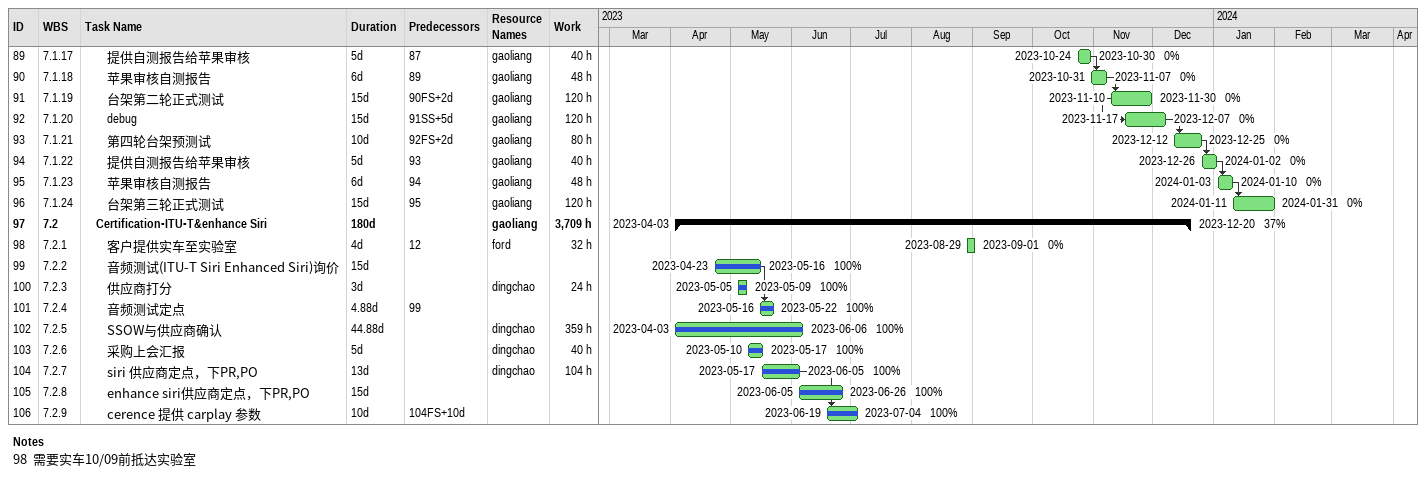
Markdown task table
| ID | WBS | Task | Duration | Start | Finish | Predecessors | Resources | % complete | Work (h) |
|---|---|---|---|---|---|---|---|---|---|
| 89 | 7.1.17 | 提供自测报告给苹果审核 | 5d | 2023-10-24 | 2023-10-30 | 87 | gaoliang | 0 | 40 |
| 90 | 7.1.18 | 苹果审核自测报告 | 6d | 2023-10-31 | 2023-11-07 | 89 | gaoliang | 0 | 48 |
| 91 | 7.1.19 | 台架第二轮正式测试 | 15d | 2023-11-10 | 2023-11-30 | 90FS+2d | gaoliang | 0 | 120 |
| 92 | 7.1.20 | debug | 15d | 2023-11-17 | 2023-12-07 | 91SS+5d | gaoliang | 0 | 120 |
| 93 | 7.1.21 | 第四轮台架预测试 | 10d | 2023-12-12 | 2023-12-25 | 92FS+2d | gaoliang | 0 | 80 |
| 94 | 7.1.22 | 提供自测报告给苹果审核 | 5d | 2023-12-26 | 2024-01-02 | 93 | gaoliang | 0 | 40 |
| 95 | 7.1.23 | 苹果审核自测报告 | 6d | 2024-01-03 | 2024-01-10 | 94 | gaoliang | 0 | 48 |
| 96 | 7.1.24 | 台架第三轮正式测试 | 15d | 2024-01-11 | 2024-01-31 | 95 | gaoliang | 0 | 120 |
| 97 | 7.2 | **Certification-ITU-T&enhance Siri** | 180d | 2023-04-03 | 2023-12-20 |  | gaoliang | 37 | 3709 |
| 98 | 7.2.1 | 客户提供实车至实验室 | 4d | 2023-08-29 | 2023-09-01 | 12 | ford | 0 | 32 |
| 99 | 7.2.2 | 音频测试(ITU-T Siri Enhanced Siri)询价 | 15d | 2023-04-23 | 2023-05-16 |  |  | 100 |  |
| 100 | 7.2.3 | 供应商打分 | 3d | 2023-05-05 | 2023-05-09 |  | dingchao | 100 | 24 |
| 101 | 7.2.4 | 音频测试定点 | 4.88d | 2023-05-16 | 2023-05-22 | 99 |  | 100 |  |
| 102 | 7.2.5 | SSOW与供应商确认 | 44.88d | 2023-04-03 | 2023-06-06 |  | dingchao | 100 | 359 |
| 103 | 7.2.6 | 采购上会汇报 | 5d | 2023-05-10 | 2023-05-17 |  | dingchao | 100 | 40 |
| 104 | 7.2.7 | siri 供应商定点，下PR,PO | 13d | 2023-05-17 | 2023-06-05 |  | dingchao | 100 | 104 |
| 105 | 7.2.8 | enhance siri供应商定点，下PR,PO | 15d | 2023-06-05 | 2023-06-26 |  |  | 100 |  |
| 106 | 7.2.9 | cerence 提供 carplay 参数 | 10d | 2023-06-19 | 2023-07-04 | 104FS+10d |  | 100 |  |

Notes
- 98: 需要实车10/09前抵达实验室
